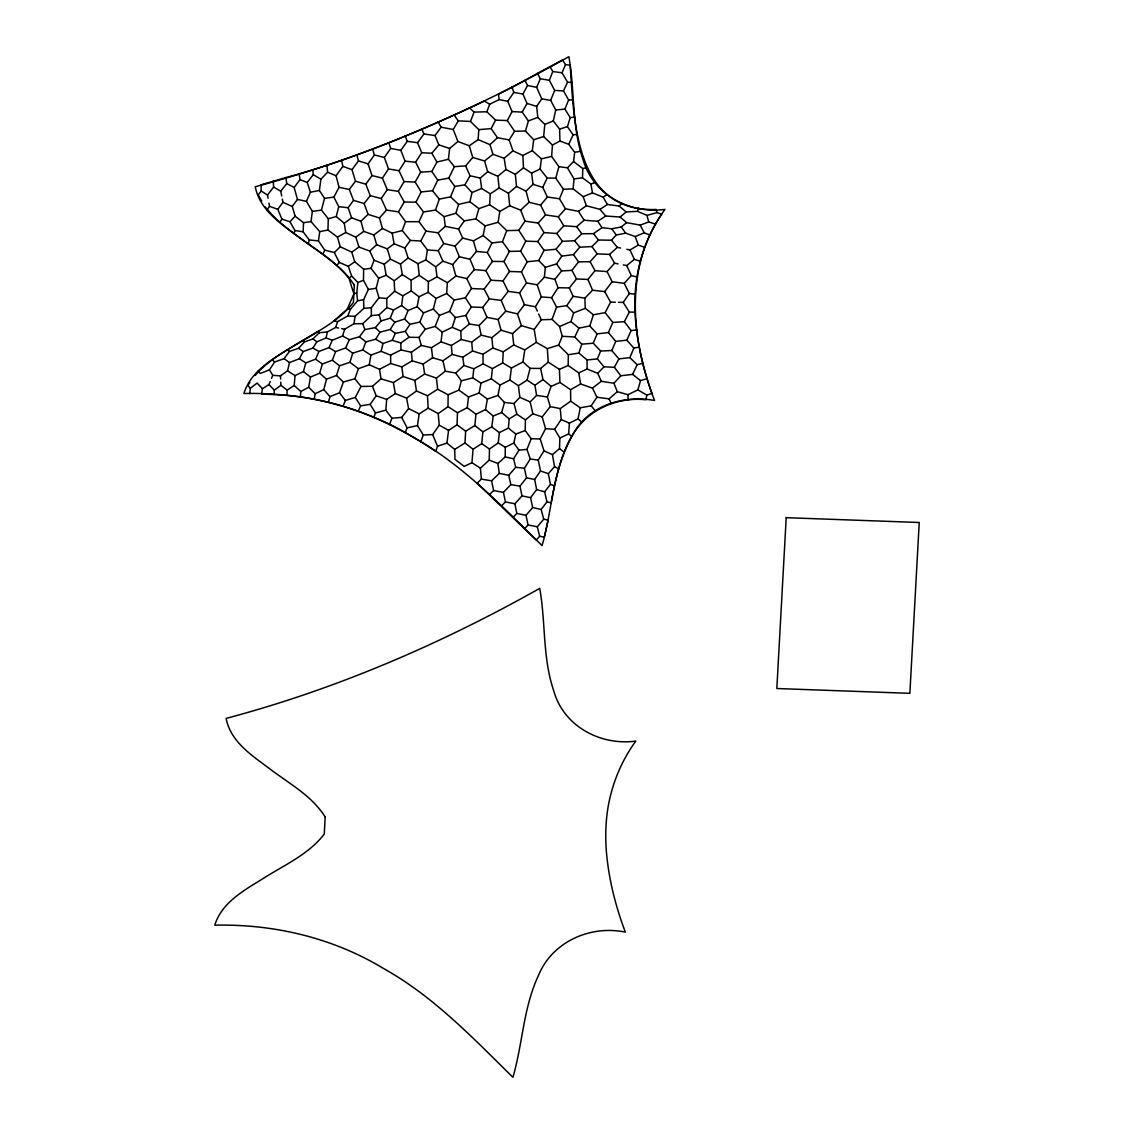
<?xml version="1.0" encoding="UTF-8"?>
<svg xmlns="http://www.w3.org/2000/svg" width="1134" height="1134" viewBox="0 0 1134 1134"><rect width="100%" height="100%" fill="white"/><g stroke="black" fill="none" stroke-linecap="round" stroke-linejoin="round"><path stroke-width="1.5" d="M592.472 388.112L596.909 397.24L591.183 405.859L580.254 407.786L570.7 401.167L570.586 389.713L580.608 383.972L592.472 388.112L601.289 381.308L613.933 383.249L617.307 391.684L627.924 394.731L637.889 389.883L646.947 395.199L651.937 393.271C630.986 335.919 625.458 266.674 661.746 214.156L656.955 212.611L646.975 215.403L637.492 211.321L626.166 211.945L620.128 217.033L605.726 216.027L597.76 221.286L584.123 220.209L576.653 226.672L563.796 225.808L556.78 233.491L544.008 232.612L538.253 223.058L525.014 221.13L520.662 210.159L509.705 205.778L499.768 211.448L498.138 222.292L506.714 230.641L518.777 230.315L525.014 221.13M540.238 439L543.98 450.822L552.442 454.649L554.526 466.655L548.346 473.686L550.458 484.36L544.632 491.83L547.013 501.838L541.131 509.464L543.725 519.174L537.303 526.814L539.671 536.269L536.198 540.039L477.187 483.197L481.369 479.101L491.589 480.844L499.3 473.374L497.897 463.508L505.211 456.917L505.282 447.32L498.237 442.87L499.371 432.578L508.386 428.099L509.18 418.885L516.863 414.236L525.411 419.906L525.184 430.523L531.208 438.716L540.238 439L545.553 428.695L542.18 416.915L550.259 406.596L547.396 396.971L551.11 386.354L559.955 382.484L570.586 389.713M437.667 389.26L427.49 395.738L428.156 408.155L419.155 413.896L417.496 425.604L423.308 435.031L432.649 434.577L439.241 425.165L438.206 413.584L448.001 406.681L448.128 394.76L437.667 389.26L436.42 378.132L445.308 371.201L455.67 373.029L461.354 380.84L458.901 390.11L448.128 394.76M580.608 383.972L578.751 372.902L568.162 365.502L568.304 354.715L558.623 345.09L547.311 348.648L536.325 342.34L534.199 329.427L541.258 319.788L552.045 319.405L559.586 326.549L562.251 336.302L558.623 345.09M341.674 328.619L344.693 329.186L353.978 323.729L355.07 316.358L363.787 308.405L363.631 299.688L368.366 289.425L363.475 280.254L363.645 269.197L354.744 261.798L351.738 252.117L340.271 246.773L337.422 237.091L327.953 230.046L319.731 231.605L310.985 221.555L312.36 211.378L306.421 201.37L297.462 199.4L294.16 187.507L286.746 183.552L285.924 177.556C354.531 159.1 420.09 130.963 484.388 101.068L489.704 104.2L499.13 99.622L507.748 101.266L512.044 111.571L507.337 120.558L514.595 131.26L525.481 131.034L533.675 139.751L532.3 150.666L541.414 158.845L551.606 156.435L558.892 166.655L567.454 167.832L574.031 178.874L573.109 188.854L583.145 196.664L586.363 205.75L600.014 209.365L605.726 216.027M432.649 434.577L437.526 446.201L435.754 451.46C391.542 421.437 340.597 399.919 286.987 395.397L287.086 390.139L280.878 385.305L280.75 382.158M446.64 293.493L454.124 300.056L465.351 297.803L471.489 288.518L466.811 278.595L455.854 276.072L447.391 282.678L446.64 293.493L436.037 298.384L428.17 292.303L428.397 281.629L419.211 275.349L418.007 263.712L408.112 257.999L404.909 248.034L394.093 243.81L387.247 248.87L376.701 244.717L373.795 234.979L363.702 231.364L360.952 221.258L351.597 217.813L348.152 207.735L353.524 200.364L349.329 189.506L339.066 187.294L336.061 175.756L342.851 166.4L341.66 160.418M481.369 479.101L480.405 468.172L489.222 460.064L489.477 449.021L498.237 442.87M327.953 230.046L328.293 218.749L321.446 210.144L324.537 198.365L319.391 190.469L320.908 179.229L327.584 172.212L327.003 165.38M626.166 211.945L619.164 206.048L607.399 204.46L603.075 197.103L592.472 192.908L590.913 184.062L582.507 177.84L582.791 168.569L573.577 161.538L574.654 152.296L568.744 144.33L559.955 141.013L552.471 145.053L551.606 156.435M552.442 454.649L559.501 448.596L559.87 438.022L554.583 429.304L545.553 428.695M480.405 468.172L471.957 462.729L464.146 466.372L454.947 459.298L454.691 449.404L446.924 443.111L448.582 430.353L457.03 424.825L457.484 412.719L448.001 406.681M265.313 207.012C288.206 236.085 325.302 249.806 348.988 278.269L353.865 293.876L347.302 309.072L333.793 320.979L337.663 321.602L347.798 315.947L350.477 309.157L357.564 300.85L356.742 292.856L357.919 282.522L351.625 275.987L348.294 266.32L339.335 262.408L334.317 252.542L324.749 250.118L318.456 240.904L309.27 239.94L303.118 231.804L303.543 222.718L295.166 216.197L292.246 206.487L282.947 202.291L282.309 199.13M524.759 349.91L522.987 361.944L511.42 368.04L509.889 380.003L500.037 385.064L491.32 378.813L492.411 368.607L502.66 362.894L503.241 351.823L513.773 344.949L524.759 349.91L536.325 342.34M454.691 449.404L464.983 442.997L465.649 431.175L474.834 425.576L475.968 414.208L485.494 409.601L487.393 399.083L497.939 395.44L500.037 385.064M499.768 211.448L489.633 204.786L490.285 193.829L499.158 187.975L497.84 176.309L505.962 169.505L504.162 158.292L512.922 150.836L522.873 155.486L532.3 150.666M458.264 120.856L453.203 129.517L457.923 141.481L469.263 145.79L478.123 139.624L478.817 129.63L470.482 121.466L458.264 120.856L454.195 115.002M268.928 384.568L262.436 388.721L261.571 394.093L274.031 394.575L274.343 390.195L268.928 384.568L270.218 381.492M547.013 501.838L551.124 502.943C555.235 480.065 560.494 457.016 571.862 436.519L568.616 433.911L569.424 423.152L578.042 418.857L580.254 407.786M385.829 410.154L386.68 399.381L395.298 393.597L406.582 398.105L408.594 408.566L401.719 417.397L391.939 418.233L385.829 410.154L375.51 412.946L373.738 417.355M471.957 462.729L473.034 449.234L481.737 443.649L482.871 431.813L491.745 426.894L493.233 416.05L485.494 409.601M287.086 390.139L294.202 385.475L295.038 375.609L303.444 371.555L305.783 362.908L315.564 359.209L318.923 351.497L329.002 347.599L332.262 340.299L342.581 335.99L344.693 329.186M300.382 396.886L300.85 391.556L294.202 385.475M552.471 145.053L543.64 136.548L544.83 124.386L537.785 117.426L536.694 106.383L541.74 98.856L536.68 87.361L540.323 78.77L537.445 73.37L562.521 59.946L565.526 64.581L570.189 65.276C574.102 123.053 575.718 212.512 656.161 209.464L656.955 212.611M544.377 277.178L545.355 267.326L538.693 260.551L527.225 261.77L521.512 271.905L526.502 282.919L537.218 284.832L544.377 277.178L554.866 279.361L558.07 287.738L551.606 297.661L556.539 307.144L552.045 319.405M469.263 145.79L472.75 157.456L465.592 165.904L454.38 166.655L448.426 159.284L449.631 148.469L457.923 141.481M491.32 378.813L480.972 383.108L472.793 377.849L473.828 368.777L483.098 363.83L492.411 368.607M249.707 393.696L250.345 388.253L257.092 383.079L262.436 388.721M457.484 412.719L467.236 407.701L468.526 396.999L458.901 390.11M300.85 391.556L308.703 387.19L310.461 377.069L319.632 373.185L322.396 363.971L332.347 360.258L335.593 351.597L345.615 347.982L352.702 353.184L362.809 349.952L370.903 355.126L381.109 351.342L390.62 355.098L401.011 349.924L411.415 352.249L421.267 345.431L431.459 347.713L440.998 341.816L442.203 332.12L452.211 327.315L455.386 317.548L465.861 315.436L471.375 306.988L482.73 307.456L489.321 298.866L501.242 300.411L505.75 311.155L517.501 313.891L521.385 325.642L534.199 329.427M342.581 335.99L349.357 339.661L359.464 336.784L364.864 329.569L375.354 327.627L380.981 320.965L390.238 318.172L393.541 309.993L401.606 305.5L402.839 295.832L411.188 290.914L411.118 280.183L402.315 274.655L400.5 264.094L390.45 259.176L387.247 248.87M584.123 220.209L578.439 211.349L565.483 208.798L559.487 198.804L563.414 189.279L555.773 178.123L547.169 178.052L540.096 168.994L541.414 158.845M318.456 240.904L319.731 231.605M418.007 263.712L425.874 259.927L427.39 249.919L420.742 241.018L410.338 240.408L402.216 230.542L405.575 221.711L398.417 211.845L386.481 210.073L379.479 217.969L382.442 228.487L392.194 233.165L402.216 230.542M328.406 402.244L329.966 396.645L339.505 392.775L343.361 382.03L354.914 378.713L358.415 368.692L369.273 364.751L370.903 355.126M314.189 399.168L315.167 393.739L323.8 389.614L326.507 379.181L336.514 375.482L339.605 365.772L349.938 362.299L352.702 353.184M468.526 396.999L479.158 392.988L480.972 383.108M359.464 336.784L365.828 341.873L375.779 339.222L379.918 332.177L390.167 329.512L394.859 322.169L404.597 319.023L408.042 310.532L417.128 306.704L419.041 296.754L428.17 292.303M405.575 221.711L418.97 221.669L426.015 231.095L438.149 232.81L445.279 226.361L458.547 229.025L462.715 238.069L473.402 240.862L483.112 235.489L485.068 225.893L498.138 222.292M327.357 331.922L319.278 332.73L312.956 338.938L304.507 341.873L298.639 348.251L289.397 351.455L284.081 358.656L274.612 362.015L269.438 369.854L272.798 375.326L280.495 375.864L287.526 370.832L289.524 362.596L299.39 358.713L303.175 351.568L312.941 348.053L316.854 341.816L326.096 337.96L327.357 331.922L335.636 327.471L338.655 328.052M531.208 438.716L526.97 449.404L518.975 450.141L513.858 442.997L515.828 434.067L525.184 430.523M418.97 221.669L423.521 211.945L435.499 210.073L439.34 199.13L450.581 196.848L458.561 204.418L469.93 201.739L472.013 192.553L481.624 188.499L490.285 193.829M559.955 141.013L559.586 129.063L553.293 120.927L555.759 110.012L550.656 100.373L554.654 90.408L549.38 80.301L552.754 71.513L549.919 66.552M308.335 243.923L309.27 239.94M381.109 351.342L382.98 343.503L392.251 340.313L400.798 342.964L408.963 337.266L419.056 337.408L425.307 329.172L435.187 326.422L439.482 315.408L449.674 311.354L454.124 300.056M353.978 323.729L362.724 323.7L371.357 315.635L371.328 307.697L378.997 297.803L376.19 288.263L378.671 278.227L371.016 268.347L374.05 260.225L369.727 251.025L358.982 247.099L355.863 237.162L345.771 232.513L337.422 237.091M328.293 218.749L336.259 216.551L338.74 206.657L333.864 197.089L339.066 187.294M390.167 329.512L395.312 333.353L405.362 331.341L409.955 324.338L419.821 322.042L423.549 312.885L433.33 309.015L436.037 298.384M497.939 395.44L504.46 402.442L514.014 403.52L519.854 397.325L518.422 385.716L527.055 380.145L530.088 368.337L522.987 361.944M646.947 395.199L645.728 399.749C616.471 396.602 586.193 410.267 571.862 436.519M555.773 178.123L558.892 166.655M493.233 416.05L501.653 412.521L504.46 402.442M637.889 389.883L640.512 380.599L647.103 378.628M458.547 229.025L464.316 220.847L475.954 218.89L478.902 208.642L489.633 204.786M525.481 131.034L528.401 120.884L522.221 112.124L512.044 111.571M435.499 210.073L444.074 216.651L455.882 213.277L458.561 204.418M568.744 144.33L573.109 134.818L567.411 126.682L570.232 117.624L564.874 109.091L568.63 99.976L563.513 90.947L567.539 82.158L562.039 72.817L552.754 71.513M559.586 326.549L570.941 321.56L573.648 312.899L585.314 308.32L593.408 314.798L605.145 312.615L610.588 302.126L604.663 291.594L592.543 290.233L584.875 298.129L585.314 308.32M568.304 354.715L578.879 353.085L581.77 344.169L574.825 336.996L562.251 336.302M570.941 321.56L578.95 328.137L589.751 325.968L593.408 314.798M335.636 327.471L337.663 321.602M362.809 349.952L365.828 341.873M293.834 233.448L294.953 230.528L289.95 221.754L281.884 219.075L277.802 209.322L269.523 206.289L268.956 203.071M507.337 120.558L495.572 120.119L486.84 111.77L489.704 104.2M470.482 121.466L474.083 112.11L486.84 111.77M527.225 261.77L520.605 251.181L509.393 251.394L502.475 241.698L506.714 230.641M637.492 211.321L638.726 208.117M343.092 406.241L345.331 400.444L355.268 397.424L361.009 386.453L372.448 386.283L380.996 378.841L379.536 369.33L369.273 364.751M420.686 441.75L423.308 435.031M389.472 424.541L391.939 418.233M405.192 432.706L407.106 427.858L401.719 417.397M450.581 196.848L454.833 186.444L448.795 178.109L454.38 166.655M581.77 344.169L593.252 343.219L597.108 333.878L608.419 332.56L615.734 341.377L626.847 340.172L633.835 348.067L639.321 347.075M271.508 378.416L272.798 375.326M578.879 353.085L587.072 359.988L597.349 358.883L600.637 351.044L611.807 350.519L618.909 358.883L629.838 357.635L637.152 364.68L642.865 363.291M629.838 357.635L633.835 348.067M562.039 72.817L565.526 64.581M611.807 350.519L615.734 341.377M306.421 201.37L310.376 192.241L307.229 182.432L299.971 179.668L299.135 173.913M608.419 332.56L612.785 322.467L605.145 312.615M358.216 411.259L360.626 405.816L355.268 397.424M392.251 340.313L395.312 333.353M626.847 340.172L631.099 330.561L636.684 329.966M345.615 347.982L349.357 339.661M322.836 254.37L324.749 250.118M574.825 336.996L578.95 328.137M613.933 383.249L620.794 375.765L632.63 374.376L637.152 364.68M559.487 198.804L547.41 196.99L542.732 187.393L547.169 178.052M521.512 271.905L509.492 271.451L503.978 261.529L492.454 261.415L487.322 252.513L491.943 242.931L502.475 241.698M398.417 211.845L404.257 202.022L415.98 202.178L421.153 191.944L432.536 190.767L437.752 180.164L448.795 178.109M520.605 251.181L525.765 241.159L518.777 230.315M478.817 129.63L491.135 128.61L495.572 120.119M612.785 322.467L624.352 321.659L629.342 312.119L623.232 302.424L618.498 302.31M538.693 260.551L544.079 250.345L556 249.267L562.45 241.329L574.584 240.734L581.756 233.746L593.493 233.675L602.026 227.665L611.779 228.799L621.234 226.956L626.663 222.675L640.214 225.127L648.719 221.98L655.565 224.093M420.742 241.018L426.015 231.095M503.978 261.529L509.393 251.394M536.694 106.383L527.027 103.463L522.944 94.037L527.537 85.447L524.929 80.33L537.445 73.37M597.349 358.883L603.997 366.778L614.387 367.303L618.909 358.883M421.153 191.944L415.172 182.05L420.671 172.155L431.87 171.447L436.944 162.02L448.426 159.284M522.221 112.124L527.027 103.463M454.833 186.444L464.883 184.828L470.057 175.742L465.592 165.904M404.257 202.022L398.346 191.348L404.073 181.596L399.04 170.724L388.508 168.966L384.369 157.484L390.677 148.412L388.792 142.742M537.346 311.127L535.404 306.79L541.258 296.924L537.218 284.832M524.588 528.784L528.047 524.929L526.006 515.332L532.654 507.508L530.57 497.67L536.651 489.633L534.653 479.455L540.507 470.979L538.239 460.121L543.98 450.822M279.829 222.392L281.884 219.075M501.611 505.778L505.438 501.923L503.439 492.383L510.853 484.601L508.741 475.302L515.715 467.293L513.589 458.788L518.975 450.141M512.922 150.836L509.18 139.921L514.595 131.26M399.04 170.724L405.065 161.198L400.855 150.368L407.219 141.339L405.277 136.066M513.107 517.331L516.821 513.433L514.907 503.794L522.009 495.87L519.953 486.202L526.516 477.853L524.39 468.243L530.258 458.987L526.97 449.404M420.671 172.155L415.597 162.19L421.72 152.721L417.567 142.714L423.903 133.968L421.834 129.134M267.085 210.003L269.523 206.289M386.481 210.073L381.251 198.563L387.261 189.662L382.442 178.151L388.508 168.966M545.355 267.326L556.539 263.938L561.798 256.1L573.45 254.626L579.772 247.198L591.92 246.574L598.468 240.025L611.481 240.224L616.258 235.007L625.713 233.165L635.196 236.567L644.254 232.81L649.895 235.036M554.583 429.304L561.202 419.523L560.267 408.594L570.7 401.167M556.539 307.144L566.787 305.627L573.124 296.328L569.339 287.923L576.497 278.95L587.965 279.446L594.996 270.672L607.087 271.593L614.585 263.216L618.058 263.896M471.489 288.518L484.105 289.127L490.937 280.226L503.028 280.934L509.492 271.451M507.748 101.266L513.83 92.393L512.015 87.29L524.929 80.33M623.232 302.424L629.356 293.522L624.224 283.344L612.162 281.728L607.087 271.593M535.404 306.79L524.447 304.677L519.585 292.898L526.502 282.919M525.765 241.159L537.757 241.542L544.008 232.612M381.251 198.563L370.265 195.658L365.828 184.19L371.995 175.572L368.096 163.863L374.404 154.947L372.59 149.078M404.909 248.034L410.338 240.408M360.626 405.816L370.123 404.356L376.204 395.809L372.448 386.283M466.811 278.595L474.352 269.594L485.862 270.629L492.454 261.415M285.924 177.556L261.146 184.814L261.16 190.994L258.212 195.034L261.756 201.03M277.802 209.322L282.947 202.291M449.631 148.469L438.815 144.869L435.002 135.556L441.112 127.192L453.203 129.517M292.246 206.487L297.462 199.4M249.863 382.583L247.779 385.432L250.345 388.253M255.107 375.453C272.103 355.707 297.094 345.048 318.626 331L319.278 332.73M349.329 189.506L355.481 181.213L352.008 169.646L358.457 160.9L356.856 154.975M294.16 187.507L299.971 179.668M517.501 313.891L524.447 304.677M268.106 198.252L267.539 195.048L273.62 187.025L273.237 181.1M501.242 300.411L508.131 291.367L519.585 292.898M604.663 291.594L612.162 281.728M427.39 249.919L438.248 250.713L443.734 243.512L438.149 232.81M307.229 182.432L313.282 174.622L312.828 169.887M554.866 279.361L561.613 270.955L571.975 270.36L578.553 261.869L590.105 261.699L597.15 253.832L609.553 254.427L617.321 247.382L620.496 248.02M281.686 195.984L280.75 191.249L286.746 183.552M379.479 217.969L368.082 214.354L364.113 203.553L370.265 195.658M474.352 269.594L470.057 259.247L476.436 251.394L473.402 240.862M336.826 265.441L339.335 262.408M421.72 152.721L431.87 153.274L438.815 144.869M520.662 210.159L528.983 202.263L540.62 205.098L547.41 196.99M455.854 276.072L452.693 264.591L459.341 256.766L455.032 246.121L443.734 243.512M538.253 223.058L545.525 214.921L558.311 216.807L563.796 225.808M558.311 216.807L565.483 208.798M624.224 283.344L631.284 275.576L637.18 277.065M521.385 325.642L512.511 333.594L501.001 330.207L498.109 319.533L505.75 311.155M289.95 221.754L295.166 216.197M455.032 246.121L462.715 238.069M601.289 381.308L597.746 373.299L603.997 366.778M440.998 341.816L451.332 345.459L461.141 339.463L460.801 331.015L469.391 324.026L479.186 325.486L487.01 317.364L498.109 319.533M567.454 167.832L573.577 161.538M542.18 416.915L532.852 413.754L530.145 401.89L536.595 395.412L547.396 396.971M489.704 494.367L493.616 490.554L503.439 492.383M528.983 202.263L526.077 191.093L533.023 184.318L531.591 173.133L523.483 167.804L522.873 155.486M360.952 221.258L368.082 214.354M334.317 252.542L340.271 246.773M371.357 315.635L379.125 314.841L386.892 307.597L386.779 298.497L394.675 291.225L394.193 280.778L386.17 275.264L384.242 264.222L374.05 260.225M504.162 158.292L492.95 154.309L490.001 144.642L497.472 137.71L509.18 139.921M619.164 206.048L622.042 203.369M455.67 373.029L463.948 365.46L462.771 357.253L472.509 350.973L482.971 354.247L492.851 347.968L503.241 351.823M369.727 251.025L376.701 244.717M596.909 397.24L609.1 398.87L617.307 391.684M348.988 278.269L351.625 275.987M470.057 175.742L480.306 178.081L487.663 171.744L497.84 176.309M509.705 205.778L508.457 193.276L516.494 186.472L515.318 174.367L523.483 167.804M530.088 368.337L540.635 368.451L548.218 362.129L547.311 348.648M525.411 419.906L532.852 413.754M461.141 339.463L471.701 342.128L481.17 335.14L491.873 337.705L501.001 330.207M623.261 264.902L626.733 265.569L634.374 259.346L640.455 261.344M384.242 264.222L390.45 259.176M400.5 264.094L408.112 257.999M472.75 157.456L484.558 160.957L492.95 154.309M447.391 282.678L437.029 276.909L435.697 266.844L442.898 261.132L452.693 264.591M394.193 280.778L402.315 274.655M373.795 234.979L382.442 228.487M274.343 390.195L280.878 385.305M345.771 232.513L344.254 223.256L351.597 217.813M355.863 237.162L363.702 231.364M406.582 398.105L416.462 391.003L427.49 395.738M536.595 395.412L534.936 385.276L542.973 379.536L540.635 368.451M578.439 211.349L586.363 205.75M348.294 266.32L354.744 261.798M379.536 369.33L390.663 363.475L401.819 366.892L412.166 360.839L423.18 364.057L432.607 357.734L442.969 360.782L452.14 354.389L462.771 357.253M351.738 252.117L358.982 247.099M600.014 209.365L607.399 204.46M380.996 378.841L393.37 382.569L403.066 376.488L414.874 380.429L424.655 374.036L436.42 378.132M411.118 280.183L419.211 275.349M603.075 197.103L607.2 194.679M626.833 249.296L629.994 249.934L638.314 245.086L644.792 247.368M428.397 281.629L437.029 276.909M512.015 87.29L498.506 94.193L499.13 99.622M505.282 447.32L513.858 442.997M531.591 173.133L540.096 168.994M559.87 438.022L568.616 433.911M578.751 372.902L587.086 369.018L597.746 373.299M548.218 362.129L559.402 369.358L568.162 365.502M544.83 124.386L553.293 120.927M357.919 282.522L363.475 280.254M583.145 196.664L592.472 192.908M378.671 278.227L386.17 275.264M269.438 369.854L260.225 373.455L258.254 371.172M590.913 184.062L595.279 182.361M528.401 120.884L537.785 117.426M353.865 293.876L356.742 292.856M437.526 446.201L446.924 443.111M533.675 139.751L543.64 136.548M559.586 129.063L567.411 126.682M582.791 168.569L586.604 167.52M461.354 380.84L472.793 377.849M407.106 427.858L417.496 425.604M310.376 192.241L319.391 190.469M357.564 300.85L363.631 299.688M574.654 152.296L580.75 151.276M303.543 222.718L310.985 221.555M368.366 289.425L376.19 288.263M324.537 198.365L333.864 197.089M312.36 211.378L321.446 210.144M574.031 178.874L582.507 177.84M573.109 134.818L576.993 134.379M363.645 269.197L371.016 268.347M555.759 110.012L564.874 109.091M570.232 117.624L574.669 117.171M363.787 308.405L371.328 307.697M563.414 189.279L573.109 188.854M568.63 99.976L573.223 99.863M629.342 312.119L635.267 312.148M558.07 287.738L569.339 287.923M610.588 302.126L615.337 302.239M347.302 309.072L350.477 309.157M404.073 181.596L415.172 182.05M347.798 315.947L355.07 316.358M554.654 90.408L563.513 90.947M274.031 394.575L286.987 395.397M541.258 296.924L551.606 297.661M567.539 82.158L572.089 82.513M378.997 297.803L386.779 298.497M405.065 161.198L415.597 162.19M476.436 251.394L487.322 252.513M515.715 467.293L524.39 468.243M338.74 206.657L348.152 207.735M629.356 293.522L635.366 294.23M407.219 141.339L417.567 142.714M530.258 458.987L538.239 460.121M423.903 133.968L435.002 135.556M387.261 189.662L398.346 191.348M573.124 296.328L584.875 298.129M294.953 230.528L303.118 231.804M540.323 78.77L549.38 80.301M541.74 98.856L550.656 100.373M510.853 484.601L519.953 486.202M513.83 92.393L522.944 94.037M390.677 148.412L400.855 150.368M539.671 536.269L544.32 537.176L548.105 520.137L543.725 519.174M526.516 477.853L534.653 479.455M550.259 406.596L560.267 408.594M505.438 501.923L514.907 503.794M528.047 524.929L537.303 526.814M499.3 473.374L508.741 475.302M516.821 513.433L526.006 515.332M527.537 85.447L536.68 87.361M522.009 495.87L530.57 497.67M505.211 456.917L513.589 458.788M459.341 256.766L470.057 259.247M532.654 507.508L541.131 509.464M371.995 175.572L382.442 178.151M374.404 154.947L384.369 157.484M536.651 489.633L544.632 491.83M355.481 181.213L365.828 184.19M353.524 200.364L364.113 203.553M358.457 160.9L368.096 163.863M533.023 184.318L542.732 187.393M463.948 365.46L473.828 368.777M376.204 395.809L386.68 399.381M540.507 470.979L548.346 473.686M342.851 166.4L352.008 169.646M550.458 484.36L554.455 485.791M386.892 307.597L393.541 309.993M326.096 337.96L332.262 340.299M489.222 460.064L497.897 463.508M327.584 172.212L336.061 175.756M478.123 139.624L490.001 144.642M452.211 327.315L460.801 331.015M561.202 419.523L569.424 423.152M519.854 397.325L530.145 401.89M516.494 186.472L526.077 191.093M408.594 408.566L419.155 413.896M505.962 169.505L515.318 174.367M554.526 466.655L558.651 468.838M428.156 408.155L438.206 413.584M439.241 425.165L448.582 430.353M394.675 291.225L402.839 295.832M499.158 187.975L508.457 193.276M312.941 348.053L318.923 351.497M502.66 362.894L511.42 368.04M273.62 187.025L280.75 191.249M375.779 339.222L382.98 343.503M313.282 174.622L320.908 179.229M329.002 347.599L335.593 351.597M261.16 190.994L267.539 195.048M287.526 370.832L295.038 375.609M527.055 380.145L534.936 385.276M299.39 358.713L305.783 362.908M509.889 380.003L518.422 385.716M481.737 443.649L489.477 449.021M315.564 359.209L322.396 363.971M425.874 259.927L435.697 266.844M284.081 358.656L289.524 362.596M298.639 348.251L303.175 351.568M312.956 338.938L316.854 341.816M457.03 424.825L465.649 431.175M479.158 392.988L487.393 399.083M411.188 290.914L419.041 296.754M467.236 407.701L475.968 414.208M491.745 426.894L499.371 432.578M349.938 362.299L358.415 368.692M332.347 360.258L339.605 365.772M475.954 218.89L485.068 225.893M469.93 201.739L478.902 208.642M559.501 448.596L564.25 452.268M474.834 425.576L482.871 431.813M464.983 442.997L473.034 449.234M401.606 305.5L408.042 310.532M303.444 371.555L310.461 377.069M632.63 374.376L640.512 380.599M508.386 428.099L515.828 434.067M435.187 326.422L442.203 332.12M542.973 379.536L551.11 386.354M336.259 216.551L344.254 223.256M483.112 235.489L491.943 242.931M501.653 412.521L509.18 418.885M578.042 418.857L582.125 422.344M390.238 318.172L394.859 322.169M620.128 217.033L626.663 222.675M319.632 373.185L326.507 379.181M287.469 349.74L289.397 351.455M455.882 213.277L464.316 220.847M469.618 107.999L474.083 112.11M336.514 375.482L343.361 382.03M417.128 306.704L423.549 312.885M272.302 359.747L274.612 362.015M404.597 319.023L409.955 324.338M375.354 327.627L379.918 332.177M308.703 387.19L315.167 393.739M303.047 340.356L304.507 341.873M433.33 309.015L439.482 315.408M593.252 343.219L600.637 351.044M566.787 305.627L573.648 312.899M589.751 325.968L597.108 333.878M464.883 184.828L472.013 192.553M449.674 311.354L455.386 317.548M323.8 389.614L329.966 396.645M556 249.267L561.798 256.1M611.481 240.224L617.321 247.382M591.183 405.859L595.35 410.933M432.536 190.767L439.34 199.13M574.584 240.734L579.772 247.198M354.914 378.713L361.009 386.453M593.493 233.675L598.468 240.025M415.98 202.178L423.521 211.945M419.821 322.042L425.307 329.172M624.352 321.659L631.099 330.561M339.505 392.775L345.331 400.444M614.387 367.303L620.794 375.765M621.234 226.956L625.713 233.165M611.779 228.799L616.258 235.007M591.92 246.574L597.15 253.832M556.78 233.491L562.45 241.329M556.539 263.938L561.613 270.955M576.653 226.672L581.756 233.746M537.757 241.542L544.079 250.345M573.45 254.626L578.553 261.869M491.135 128.61L497.472 137.71M431.87 171.447L437.752 180.164M597.76 221.286L602.026 227.665M465.351 297.803L471.375 306.988M370.123 404.356L375.51 412.946M405.362 331.341L408.963 337.266M431.87 153.274L436.944 162.02M609.553 254.427L614.585 263.216M438.22 122.075L441.112 127.192M590.105 261.699L594.996 270.672M484.105 289.127L489.321 298.866M485.862 270.629L490.937 280.226M640.214 225.127L644.254 232.81M571.975 270.36L576.497 278.95M540.62 205.098L545.525 214.921M503.028 280.934L508.131 291.367M629.994 249.934L634.374 259.346M626.733 265.569L631.284 275.576M538.65 314.005L541.258 319.788M438.248 250.713L442.898 261.132M609.1 398.87L611.084 403.35M482.73 307.456L487.01 317.364M587.965 279.446L592.543 290.233M465.861 315.436L469.391 324.026M635.196 236.567L638.314 245.086M362.724 323.7L364.864 329.569M379.125 314.841L380.981 320.965M484.558 160.957L487.663 171.744M419.056 337.408L421.267 345.431M646.975 215.403L648.719 221.98M514.014 403.52L516.863 414.236M442.969 360.782L445.308 371.201M491.589 480.844L493.616 490.554M479.186 325.486L481.17 335.14M392.194 233.165L394.093 243.81M393.37 382.569L395.298 393.597M414.874 380.429L416.462 391.003M423.18 364.057L424.655 374.036M401.819 366.892L403.066 376.488M480.306 178.081L481.624 188.499M444.074 216.651L445.279 226.361M431.459 347.713L432.607 357.734M512.511 333.594L513.773 344.949M491.873 337.705L492.851 347.968M471.701 342.128L472.509 350.973M451.332 345.459L452.14 354.389M411.415 352.249L412.166 360.839M627.924 394.731L628.222 399.834M559.402 369.358L559.955 382.484M280.495 375.864L280.622 379.011M400.798 342.964L401.011 349.924M482.971 354.247L483.098 363.83M390.62 355.098L390.663 363.475M587.072 359.988L587.086 369.018M325.203 817.004L324.253 834.128C309.27 853.59 286.491 864.037 266.065 876.667C246.276 889.325 222.236 901.119 214.765 925.188C273.847 923.856 333.212 937.875 383.887 968.719C433.514 996.446 472.835 1037.851 512.922 1077.3C522.731 1043.804 523.27 1007.8 538.324 975.807C552.003 941.773 590.318 924.805 625.344 932.134C615.705 906.661 608.944 880.027 606.492 852.867A78.303 32.291 88.6 0 1 609.369 800.462C613.962 779.101 622.949 758.759 635.82 741.083C600.807 745.917 563.811 726.455 553.916 691.315C542.392 658.131 545.851 622.495 539.713 588.39C440.857 644.013 335.862 689.259 226.105 718.403C230.84 742.827 253.562 756.435 271.891 770.44C290.828 784.473 312.389 796.522 325.203 817.004M354.347 285.329L353.397 302.438C338.414 321.9 315.635 332.361 295.209 344.977C275.42 357.649 251.379 369.429 243.909 393.512C302.991 392.18 362.356 406.199 413.031 437.044C462.658 464.756 501.979 506.161 542.066 545.61C553.279 506.785 552.712 463.452 576.256 428.907C593.323 403.732 625.684 395.355 654.488 400.444C644.849 374.971 638.088 348.351 635.635 321.177A78.303 32.291 88.6 0 1 638.513 268.786C643.106 247.425 652.093 227.083 664.963 209.393C629.951 214.241 592.954 194.764 583.06 159.625C571.536 126.441 574.995 90.819 568.857 56.7C470 112.323 365.006 157.583 255.249 186.727C259.984 211.137 282.706 224.745 301.034 238.75C319.972 252.783 341.532 264.846 354.347 285.329M786.202 517.685L776.833 688.522L909.865 693.328L919.235 522.49L786.202 517.685"/></g></svg>
